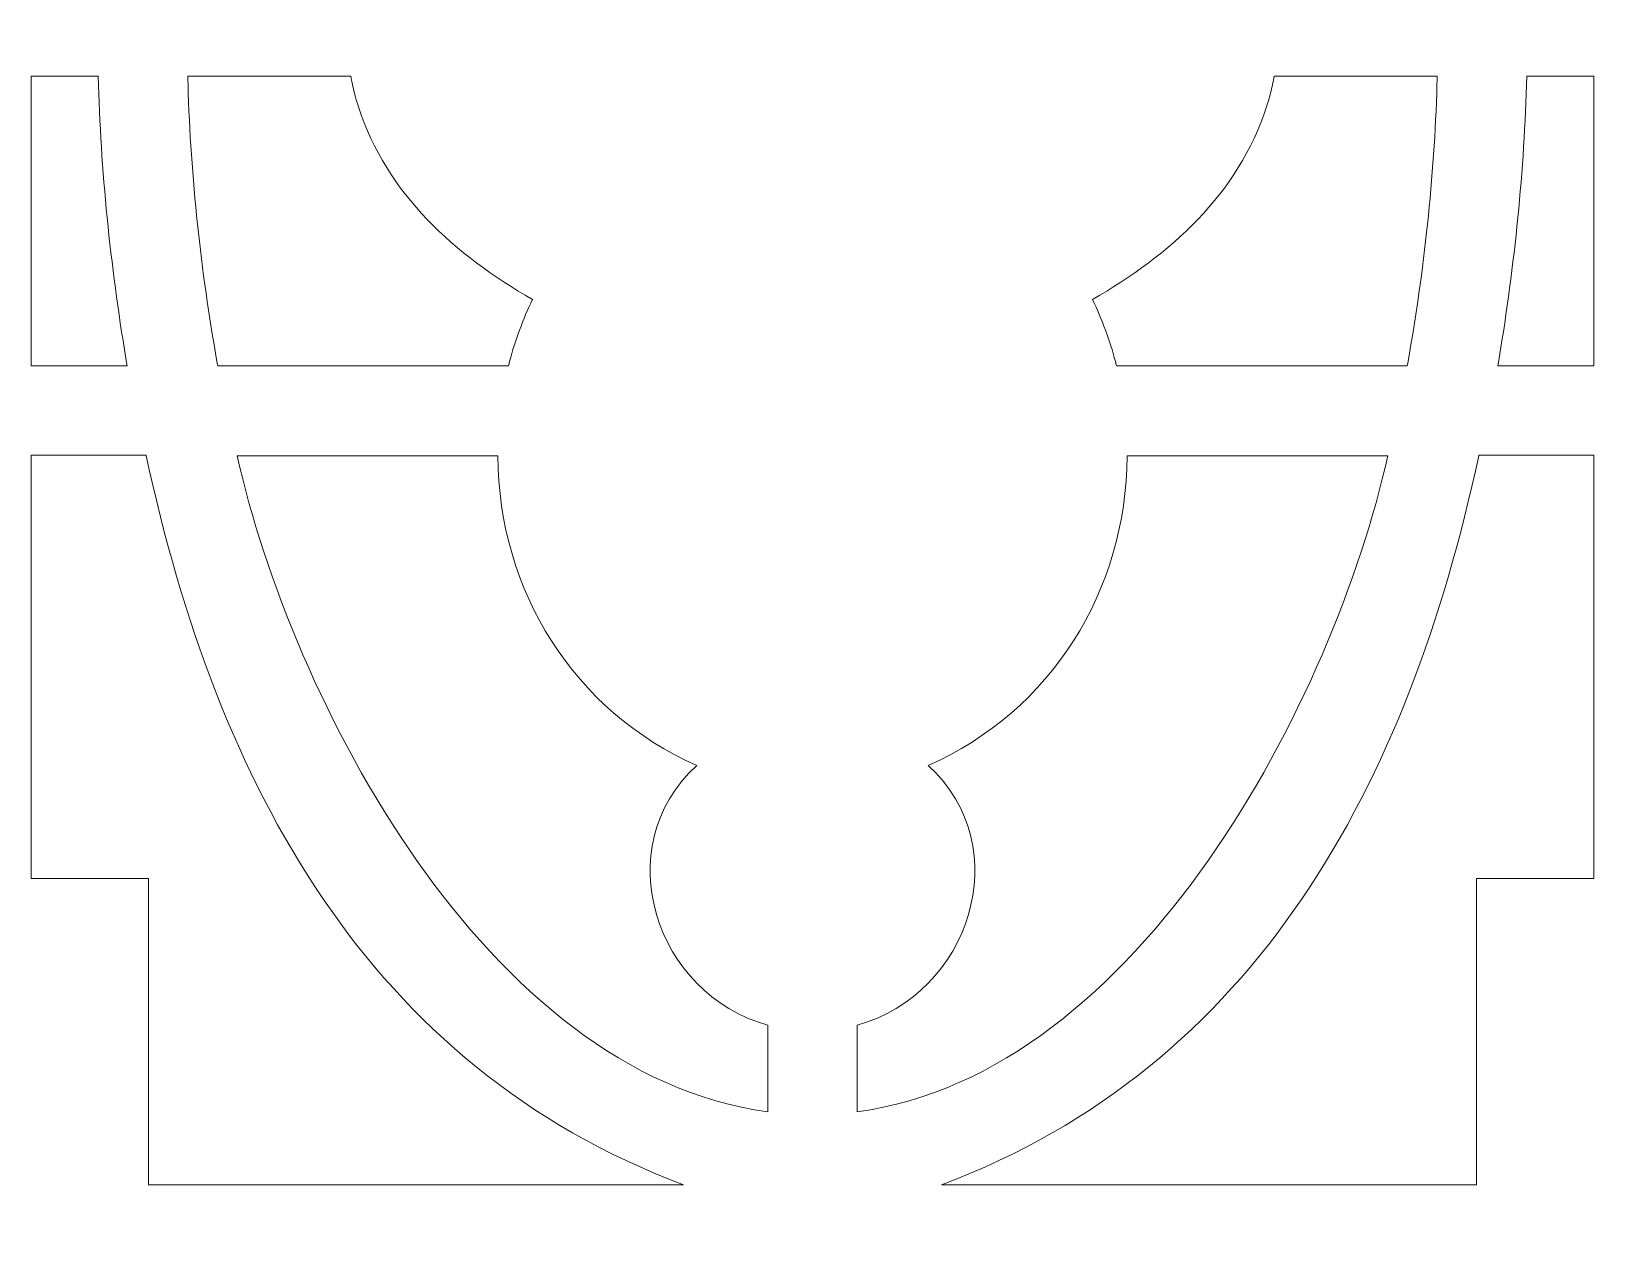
# Model space of a CAD drawing. Header units: centimetres. Extents: x -10 to 9.9, y -5 to 13.4.
# Drawn here: x 1.91 to 4.963, y 4.221 to 6.562 of the extents above; entities that cross this region are included whole.
import ezdxf

# ---------------------------------------------------------------- set-up
doc = ezdxf.new("R2010")
doc.units = ezdxf.units.CM
doc.header["$MEASUREMENT"] = 0
doc.layers.add('layer 1', color=7, linetype='Continuous')

msp = doc.modelspace()

# ---------------------------------------------------------------- linework, layer by layer
at = {"layer": 'layer 1', "color": 242, "lineweight": 9}
for points, knots in [([(0.17453, 13.44236), (0.17453, 13.44236), (0.34885, 13.44236), (0.34885, 13.44236), (0.34885, 13.44236), (0.34885, 13.44236), (9.75098, 13.44236), (9.75098, 13.44236), (9.75098, 13.44236), (9.75098, 13.44236), (9.9253, 13.44236), (9.9253, 13.44236), (9.9253, 13.44236), (9.9253, 13.44236), (9.9253, 13.26803), (9.9253, 13.26803), (9.9253, 13.26803), (9.9253, 13.26803), (9.9253, -4.82596), (9.9253, -4.82596), (9.9253, -4.82596), (9.9253, -4.82596), (9.9253, -5.00029), (9.9253, -5.00029), (9.9253, -5.00029), (9.9253, -5.00029), (9.75098, -5.00029), (9.75098, -5.00029), (9.75098, -5.00029), (9.75098, -5.00029), (0.34885, -5.00029), (0.34885, -5.00029), (0.34885, -5.00029), (0.34885, -5.00029), (0.17453, -5.00029), (0.17453, -5.00029), (0.17453, -5.00029), (0.17453, -5.00029), (0.17453, -4.82596), (0.17453, -4.82596), (0.17453, -4.82596), (0.17453, -4.82596), (0.17453, 13.26803), (0.17453, 13.26803), (0.17453, 13.26803), (0.17453, 13.26803), (0.17453, 13.44236), (0.17453, 13.44236)], [0, 0, 0, 0, 0.0769231, 0.0769231, 0.0769231, 0.0769231, 0.1538462, 0.1538462, 0.1538462, 0.1538462, 0.2307692, 0.2307692, 0.2307692, 0.2307692, 0.3076923, 0.3076923, 0.3076923, 0.3076923, 0.3846154, 0.3846154, 0.3846154, 0.3846154, 0.4615385, 0.4615385, 0.4615385, 0.4615385, 0.5384615, 0.5384615, 0.5384615, 0.5384615, 0.6153846, 0.6153846, 0.6153846, 0.6153846, 0.6923077, 0.6923077, 0.6923077, 0.6923077, 0.7692308, 0.7692308, 0.7692308, 0.7692308, 0.8461538, 0.8461538, 0.8461538, 0.8461538, 1, 1, 1, 1]), ([(1.91022, 5.90837), (1.91022, 5.90837), (1.91022, 5.91496), (1.91022, 5.91496), (1.91022, 5.91496), (1.91022, 5.91496), (1.91022, 5.94084), (1.91022, 5.94084), (1.91022, 5.94084), (1.91022, 5.94084), (1.91022, 5.96673), (1.91022, 5.96673), (1.91022, 5.96673), (1.91022, 5.96673), (1.91022, 5.99262), (1.91022, 5.99262), (1.91022, 5.99262), (1.91022, 5.99262), (1.91022, 6.01851), (1.91022, 6.01851), (1.91022, 6.01851), (1.91022, 6.01851), (1.91022, 6.0444), (1.91022, 6.0444), (1.91022, 6.0444), (1.91022, 6.0444), (1.91022, 6.07028), (1.91022, 6.07028), (1.91022, 6.07028), (1.91022, 6.07028), (1.91022, 6.09617), (1.91022, 6.09617), (1.91022, 6.09617), (1.91022, 6.09617), (1.91022, 6.12206), (1.91022, 6.12206), (1.91022, 6.12206), (1.91022, 6.12206), (1.91022, 6.14795), (1.91022, 6.14795), (1.91022, 6.14795), (1.91022, 6.14795), (1.91022, 6.17384), (1.91022, 6.17384), (1.91022, 6.17384), (1.91022, 6.17384), (1.91022, 6.19973), (1.91022, 6.19973), (1.91022, 6.19973), (1.91022, 6.19973), (1.91022, 6.22561), (1.91022, 6.22561), (1.91022, 6.22561), (1.91022, 6.22561), (1.91022, 6.25149), (1.91022, 6.25149), (1.91022, 6.25149), (1.91022, 6.25149), (1.91022, 6.27739), (1.91022, 6.27739), (1.91022, 6.27739), (1.91022, 6.27739), (1.91022, 6.30327), (1.91022, 6.30327), (1.91022, 6.30327), (1.91022, 6.30327), (1.91022, 6.32917), (1.91022, 6.32917), (1.91022, 6.32917), (1.91022, 6.32917), (1.91022, 6.35504), (1.91022, 6.35504), (1.91022, 6.35504), (1.91022, 6.35504), (1.91022, 6.38093), (1.91022, 6.38093), (1.91022, 6.38093), (1.91022, 6.38093), (1.91022, 6.40682), (1.91022, 6.40682), (1.91022, 6.40682), (1.91022, 6.40682), (1.91022, 6.4327), (1.91022, 6.4327), (1.91022, 6.4327), (1.91022, 6.4327), (1.91022, 6.4586), (1.91022, 6.4586), (1.91022, 6.4586), (1.91022, 6.4586), (1.91022, 6.47419), (1.91022, 6.47419), (1.91022, 6.47419), (1.91022, 6.47419), (2.04113, 6.47419), (2.04113, 6.47419), (2.04113, 6.47419), (2.04113, 6.47419), (2.04114, 6.47419), (2.04114, 6.47419), (2.04114, 6.47419), (2.04568, 6.29001), (2.06479, 6.10563), (2.09496, 5.92376), (2.09496, 5.92376), (2.09496, 5.92376), (2.09498, 5.92376), (2.09498, 5.92376), (2.09498, 5.92376), (2.09498, 5.92376), (2.095, 5.92376), (2.095, 5.92376), (2.095, 5.92376), (2.095, 5.92376), (2.09502, 5.92376), (2.09502, 5.92376), (2.09502, 5.92376), (2.09502, 5.92376), (2.09649, 5.91527), (2.09649, 5.91527), (2.09649, 5.91527), (2.09649, 5.91527), (2.09649, 5.91527), (2.09649, 5.91527), (2.09649, 5.91527), (2.09649, 5.91527), (2.09651, 5.91527), (2.09651, 5.91527), (2.09651, 5.91527), (2.09651, 5.91527), (2.09653, 5.91527), (2.09653, 5.91527), (2.09653, 5.91527), (2.09653, 5.91527), (2.09769, 5.90837), (2.09769, 5.90837), (2.09769, 5.90837), (2.09769, 5.90837), (1.91022, 5.90837), (1.91022, 5.90837)], [0, 0, 0, 0, 0.0277778, 0.0277778, 0.0277778, 0.0277778, 0.0555556, 0.0555556, 0.0555556, 0.0555556, 0.0833333, 0.0833333, 0.0833333, 0.0833333, 0.1111111, 0.1111111, 0.1111111, 0.1111111, 0.1388889, 0.1388889, 0.1388889, 0.1388889, 0.1666667, 0.1666667, 0.1666667, 0.1666667, 0.1944444, 0.1944444, 0.1944444, 0.1944444, 0.2222222, 0.2222222, 0.2222222, 0.2222222, 0.25, 0.25, 0.25, 0.25, 0.2777778, 0.2777778, 0.2777778, 0.2777778, 0.3055556, 0.3055556, 0.3055556, 0.3055556, 0.3333333, 0.3333333, 0.3333333, 0.3333333, 0.3611111, 0.3611111, 0.3611111, 0.3611111, 0.3888889, 0.3888889, 0.3888889, 0.3888889, 0.4166667, 0.4166667, 0.4166667, 0.4166667, 0.4444444, 0.4444444, 0.4444444, 0.4444444, 0.4722222, 0.4722222, 0.4722222, 0.4722222, 0.5, 0.5, 0.5, 0.5, 0.5277778, 0.5277778, 0.5277778, 0.5277778, 0.5555556, 0.5555556, 0.5555556, 0.5555556, 0.5833333, 0.5833333, 0.5833333, 0.5833333, 0.6111111, 0.6111111, 0.6111111, 0.6111111, 0.6388889, 0.6388889, 0.6388889, 0.6388889, 0.6666667, 0.6666667, 0.6666667, 0.6666667, 0.6944444, 0.6944444, 0.6944444, 0.6944444, 0.7222222, 0.7222222, 0.7222222, 0.7222222, 0.75, 0.75, 0.75, 0.75, 0.7777778, 0.7777778, 0.7777778, 0.7777778, 0.8055556, 0.8055556, 0.8055556, 0.8055556, 0.8333333, 0.8333333, 0.8333333, 0.8333333, 0.8611111, 0.8611111, 0.8611111, 0.8611111, 0.8888889, 0.8888889, 0.8888889, 0.8888889, 0.9166667, 0.9166667, 0.9166667, 0.9166667, 0.9444444, 0.9444444, 0.9444444, 0.9444444, 1, 1, 1, 1]), ([(2.88934, 6.03813), (2.73872, 6.12456), (2.60454, 6.24375), (2.54933, 6.41454), (2.54933, 6.41454), (2.54933, 6.41454), (2.5493, 6.41454), (2.5493, 6.41454), (2.5493, 6.41454), (2.5493, 6.41454), (2.54869, 6.41649), (2.54869, 6.41649), (2.54869, 6.41649), (2.54869, 6.41649), (2.54867, 6.41649), (2.54867, 6.41649), (2.54867, 6.41649), (2.54867, 6.41649), (2.5472, 6.42134), (2.5472, 6.42134), (2.5472, 6.42134), (2.5472, 6.42134), (2.54718, 6.42134), (2.54718, 6.42134), (2.54718, 6.42134), (2.54718, 6.42134), (2.54693, 6.42226), (2.54693, 6.42226), (2.54693, 6.42226), (2.54693, 6.42226), (2.54691, 6.42226), (2.54691, 6.42226), (2.54691, 6.42226), (2.54691, 6.42226), (2.54689, 6.42236), (2.54689, 6.42236), (2.54689, 6.42236), (2.54689, 6.42236), (2.54687, 6.42236), (2.54687, 6.42236), (2.54687, 6.42236), (2.54687, 6.42236), (2.54519, 6.42815), (2.54519, 6.42815), (2.54519, 6.42815), (2.54519, 6.42815), (2.54517, 6.42815), (2.54517, 6.42815), (2.54517, 6.42815), (2.54517, 6.42815), (2.54495, 6.42899), (2.54495, 6.42899), (2.54495, 6.42899), (2.54495, 6.42899), (2.54493, 6.42899), (2.54493, 6.42899), (2.54493, 6.42899), (2.54493, 6.42899), (2.54315, 6.43542), (2.54315, 6.43542), (2.54315, 6.43542), (2.54315, 6.43542), (2.54314, 6.43542), (2.54314, 6.43542), (2.54314, 6.43542), (2.54314, 6.43542), (2.54296, 6.43618), (2.54296, 6.43618), (2.54296, 6.43618), (2.54296, 6.43618), (2.54294, 6.43618), (2.54294, 6.43618), (2.54294, 6.43618), (2.54294, 6.43618), (2.54104, 6.44347), (2.54104, 6.44347), (2.54104, 6.44347), (2.54104, 6.44347), (2.54103, 6.44347), (2.54103, 6.44347), (2.54103, 6.44347), (2.54103, 6.44347), (2.54101, 6.4436), (2.54101, 6.4436), (2.54101, 6.4436), (2.54101, 6.4436), (2.54099, 6.4436), (2.54099, 6.4436), (2.54099, 6.4436), (2.54099, 6.4436), (2.53983, 6.44837), (2.53983, 6.44837), (2.53983, 6.44837), (2.53983, 6.44837), (2.5398, 6.44837), (2.5398, 6.44837), (2.5398, 6.44837), (2.5398, 6.44837), (2.53962, 6.44927), (2.53962, 6.44927), (2.53962, 6.44927), (2.53962, 6.44927), (2.53961, 6.44927), (2.53961, 6.44927), (2.53961, 6.44927), (2.53961, 6.44927), (2.53769, 6.45753), (2.53769, 6.45753), (2.53769, 6.45753), (2.53769, 6.45753), (2.53768, 6.45753), (2.53768, 6.45753), (2.53768, 6.45753), (2.53768, 6.45753), (2.53749, 6.45842), (2.53749, 6.45842), (2.53749, 6.45842), (2.53749, 6.45842), (2.53747, 6.45842), (2.53747, 6.45842), (2.53747, 6.45842), (2.53747, 6.45842), (2.53634, 6.46389), (2.53634, 6.46389), (2.53634, 6.46389), (2.53634, 6.46389), (2.53632, 6.46389), (2.53632, 6.46389), (2.53632, 6.46389), (2.53632, 6.46389), (2.53616, 6.46477), (2.53616, 6.46477), (2.53616, 6.46477), (2.53616, 6.46477), (2.53614, 6.46477), (2.53614, 6.46477), (2.53614, 6.46477), (2.53614, 6.46477), (2.53593, 6.46583), (2.53593, 6.46583), (2.53593, 6.46583), (2.53593, 6.46583), (2.53591, 6.46583), (2.53591, 6.46583), (2.53591, 6.46583), (2.53591, 6.46583), (2.53488, 6.47119), (2.53488, 6.47119), (2.53488, 6.47119), (2.53488, 6.47119), (2.53487, 6.47119), (2.53487, 6.47119), (2.53487, 6.47119), (2.53487, 6.47119), (2.53428, 6.47419), (2.53428, 6.47419), (2.53428, 6.47419), (2.53428, 6.47419), (2.53426, 6.47419), (2.53426, 6.47419), (2.53426, 6.47419), (2.53426, 6.47419), (2.53425, 6.47419), (2.53425, 6.47419), (2.53425, 6.47419), (2.53425, 6.47419), (2.21601, 6.47419), (2.21601, 6.47419), (2.21601, 6.47419), (2.21601, 6.47419), (2.21621, 6.46658), (2.21621, 6.46658), (2.21621, 6.46658), (2.21621, 6.46658), (2.21622, 6.46658), (2.21622, 6.46658), (2.21622, 6.46658), (2.21622, 6.46658), (2.21624, 6.46658), (2.21624, 6.46658), (2.21624, 6.46658), (2.21624, 6.46658), (2.21624, 6.46654), (2.21624, 6.46654), (2.21624, 6.46654), (2.21624, 6.46654), (2.21644, 6.45734), (2.21644, 6.45734), (2.21644, 6.45734), (2.21644, 6.45734), (2.21646, 6.45734), (2.21646, 6.45734), (2.21646, 6.45734), (2.21646, 6.45734), (2.21648, 6.45734), (2.21648, 6.45734), (2.21648, 6.45734), (2.21648, 6.45734), (2.21648, 6.4573), (2.21648, 6.4573), (2.21648, 6.4573), (2.22164, 6.27575), (2.24141, 6.09457), (2.27297, 5.91684), (2.27297, 5.91684), (2.27297, 5.91684), (2.27299, 5.91684), (2.27299, 5.91684), (2.27299, 5.91684), (2.27299, 5.91684), (2.273, 5.91684), (2.273, 5.91684), (2.273, 5.91684), (2.273, 5.91684), (2.27301, 5.91684), (2.27301, 5.91684), (2.27301, 5.91684), (2.27301, 5.91684), (2.2745, 5.90837), (2.2745, 5.90837), (2.2745, 5.90837), (2.2745, 5.90837), (2.27452, 5.90837), (2.27452, 5.90837), (2.27452, 5.90837), (2.27452, 5.90837), (2.27454, 5.90837), (2.27454, 5.90837), (2.27454, 5.90837), (2.27454, 5.90837), (2.27455, 5.90837), (2.27455, 5.90837), (2.27455, 5.90837), (2.27455, 5.90837), (2.84243, 5.90837), (2.84243, 5.90837), (2.84243, 5.90837), (2.84243, 5.90837), (2.84245, 5.90837), (2.84245, 5.90837), (2.84245, 5.90837), (2.84245, 5.90837), (2.84302, 5.91051), (2.84302, 5.91051), (2.84302, 5.91051), (2.84302, 5.91051), (2.84304, 5.91051), (2.84304, 5.91051), (2.84304, 5.91051), (2.84304, 5.91051), (2.84354, 5.91264), (2.84354, 5.91264), (2.84354, 5.91264), (2.84354, 5.91264), (2.84355, 5.91264), (2.84355, 5.91264), (2.84355, 5.91264), (2.84355, 5.91264), (2.8441, 5.91478), (2.8441, 5.91478), (2.8441, 5.91478), (2.8441, 5.91478), (2.84413, 5.91478), (2.84413, 5.91478), (2.84413, 5.91478), (2.84413, 5.91478), (2.84464, 5.91687), (2.84464, 5.91687), (2.84464, 5.91687), (2.84464, 5.91687), (2.84465, 5.91687), (2.84465, 5.91687), (2.84465, 5.91687), (2.85546, 5.95844), (2.87071, 5.99932), (2.88934, 6.03813)], [0, 0, 0, 0, 0.0142857, 0.0142857, 0.0142857, 0.0142857, 0.0285714, 0.0285714, 0.0285714, 0.0285714, 0.0428571, 0.0428571, 0.0428571, 0.0428571, 0.0571429, 0.0571429, 0.0571429, 0.0571429, 0.0714286, 0.0714286, 0.0714286, 0.0714286, 0.0857143, 0.0857143, 0.0857143, 0.0857143, 0.1, 0.1, 0.1, 0.1, 0.1142857, 0.1142857, 0.1142857, 0.1142857, 0.1285714, 0.1285714, 0.1285714, 0.1285714, 0.1428571, 0.1428571, 0.1428571, 0.1428571, 0.1571429, 0.1571429, 0.1571429, 0.1571429, 0.1714286, 0.1714286, 0.1714286, 0.1714286, 0.1857143, 0.1857143, 0.1857143, 0.1857143, 0.2, 0.2, 0.2, 0.2, 0.2142857, 0.2142857, 0.2142857, 0.2142857, 0.2285714, 0.2285714, 0.2285714, 0.2285714, 0.2428571, 0.2428571, 0.2428571, 0.2428571, 0.2571429, 0.2571429, 0.2571429, 0.2571429, 0.2714286, 0.2714286, 0.2714286, 0.2714286, 0.2857143, 0.2857143, 0.2857143, 0.2857143, 0.3, 0.3, 0.3, 0.3, 0.3142857, 0.3142857, 0.3142857, 0.3142857, 0.3285714, 0.3285714, 0.3285714, 0.3285714, 0.3428571, 0.3428571, 0.3428571, 0.3428571, 0.3571429, 0.3571429, 0.3571429, 0.3571429, 0.3714286, 0.3714286, 0.3714286, 0.3714286, 0.3857143, 0.3857143, 0.3857143, 0.3857143, 0.4, 0.4, 0.4, 0.4, 0.4142857, 0.4142857, 0.4142857, 0.4142857, 0.4285714, 0.4285714, 0.4285714, 0.4285714, 0.4428571, 0.4428571, 0.4428571, 0.4428571, 0.4571429, 0.4571429, 0.4571429, 0.4571429, 0.4714286, 0.4714286, 0.4714286, 0.4714286, 0.4857143, 0.4857143, 0.4857143, 0.4857143, 0.5, 0.5, 0.5, 0.5, 0.5142857, 0.5142857, 0.5142857, 0.5142857, 0.5285714, 0.5285714, 0.5285714, 0.5285714, 0.5428571, 0.5428571, 0.5428571, 0.5428571, 0.5571429, 0.5571429, 0.5571429, 0.5571429, 0.5714286, 0.5714286, 0.5714286, 0.5714286, 0.5857143, 0.5857143, 0.5857143, 0.5857143, 0.6, 0.6, 0.6, 0.6, 0.6142857, 0.6142857, 0.6142857, 0.6142857, 0.6285714, 0.6285714, 0.6285714, 0.6285714, 0.6428571, 0.6428571, 0.6428571, 0.6428571, 0.6571429, 0.6571429, 0.6571429, 0.6571429, 0.6714286, 0.6714286, 0.6714286, 0.6714286, 0.6857143, 0.6857143, 0.6857143, 0.6857143, 0.7, 0.7, 0.7, 0.7, 0.7142857, 0.7142857, 0.7142857, 0.7142857, 0.7285714, 0.7285714, 0.7285714, 0.7285714, 0.7428571, 0.7428571, 0.7428571, 0.7428571, 0.7571429, 0.7571429, 0.7571429, 0.7571429, 0.7714286, 0.7714286, 0.7714286, 0.7714286, 0.7857143, 0.7857143, 0.7857143, 0.7857143, 0.8, 0.8, 0.8, 0.8, 0.8142857, 0.8142857, 0.8142857, 0.8142857, 0.8285714, 0.8285714, 0.8285714, 0.8285714, 0.8428571, 0.8428571, 0.8428571, 0.8428571, 0.8571429, 0.8571429, 0.8571429, 0.8571429, 0.8714286, 0.8714286, 0.8714286, 0.8714286, 0.8857143, 0.8857143, 0.8857143, 0.8857143, 0.9, 0.9, 0.9, 0.9, 0.9142857, 0.9142857, 0.9142857, 0.9142857, 0.9285714, 0.9285714, 0.9285714, 0.9285714, 0.9428571, 0.9428571, 0.9428571, 0.9428571, 0.9571429, 0.9571429, 0.9571429, 0.9571429, 0.9714286, 0.9714286, 0.9714286, 0.9714286, 1, 1, 1, 1]), ([(3.98337, 6.03813), (4.13402, 6.12456), (4.26819, 6.24375), (4.3234, 6.41454), (4.3234, 6.41454), (4.3234, 6.41454), (4.32342, 6.41454), (4.32342, 6.41454), (4.32342, 6.41454), (4.32342, 6.41454), (4.32405, 6.41649), (4.32405, 6.41649), (4.32405, 6.41649), (4.32405, 6.41649), (4.32407, 6.41649), (4.32407, 6.41649), (4.32407, 6.41649), (4.32407, 6.41649), (4.32552, 6.42134), (4.32552, 6.42134), (4.32552, 6.42134), (4.32552, 6.42134), (4.32554, 6.42134), (4.32554, 6.42134), (4.32554, 6.42134), (4.32554, 6.42134), (4.32581, 6.42226), (4.32581, 6.42226), (4.32581, 6.42226), (4.32581, 6.42226), (4.32583, 6.42226), (4.32583, 6.42226), (4.32583, 6.42226), (4.32583, 6.42226), (4.32584, 6.42236), (4.32584, 6.42236), (4.32584, 6.42236), (4.32584, 6.42236), (4.32586, 6.42236), (4.32586, 6.42236), (4.32586, 6.42236), (4.32586, 6.42236), (4.32753, 6.42815), (4.32753, 6.42815), (4.32753, 6.42815), (4.32753, 6.42815), (4.32755, 6.42815), (4.32755, 6.42815), (4.32755, 6.42815), (4.32755, 6.42815), (4.32777, 6.42899), (4.32777, 6.42899), (4.32777, 6.42899), (4.32777, 6.42899), (4.32778, 6.42899), (4.32778, 6.42899), (4.32778, 6.42899), (4.32778, 6.42899), (4.32957, 6.43542), (4.32957, 6.43542), (4.32957, 6.43542), (4.32957, 6.43542), (4.32958, 6.43542), (4.32958, 6.43542), (4.32958, 6.43542), (4.32958, 6.43542), (4.32976, 6.43618), (4.32976, 6.43618), (4.32976, 6.43618), (4.32976, 6.43618), (4.32977, 6.43618), (4.32977, 6.43618), (4.32977, 6.43618), (4.32977, 6.43618), (4.33169, 6.44347), (4.33169, 6.44347), (4.33169, 6.44347), (4.33169, 6.44347), (4.33171, 6.44347), (4.33171, 6.44347), (4.33171, 6.44347), (4.33171, 6.44347), (4.33172, 6.4436), (4.33172, 6.4436), (4.33172, 6.4436), (4.33172, 6.4436), (4.33173, 6.4436), (4.33173, 6.4436), (4.33173, 6.4436), (4.33173, 6.4436), (4.3329, 6.44837), (4.3329, 6.44837), (4.3329, 6.44837), (4.3329, 6.44837), (4.33291, 6.44837), (4.33291, 6.44837), (4.33291, 6.44837), (4.33291, 6.44837), (4.33311, 6.44927), (4.33311, 6.44927), (4.33311, 6.44927), (4.33311, 6.44927), (4.33313, 6.44927), (4.33313, 6.44927), (4.33313, 6.44927), (4.33313, 6.44927), (4.33502, 6.45753), (4.33502, 6.45753), (4.33502, 6.45753), (4.33502, 6.45753), (4.33503, 6.45753), (4.33503, 6.45753), (4.33503, 6.45753), (4.33503, 6.45753), (4.33523, 6.45842), (4.33523, 6.45842), (4.33523, 6.45842), (4.33523, 6.45842), (4.33525, 6.45842), (4.33525, 6.45842), (4.33525, 6.45842), (4.33525, 6.45842), (4.33638, 6.46389), (4.33638, 6.46389), (4.33638, 6.46389), (4.33638, 6.46389), (4.33639, 6.46389), (4.33639, 6.46389), (4.33639, 6.46389), (4.33639, 6.46389), (4.33656, 6.46477), (4.33656, 6.46477), (4.33656, 6.46477), (4.33656, 6.46477), (4.33657, 6.46477), (4.33657, 6.46477), (4.33657, 6.46477), (4.33657, 6.46477), (4.33679, 6.46583), (4.33679, 6.46583), (4.33679, 6.46583), (4.33679, 6.46583), (4.3368, 6.46583), (4.3368, 6.46583), (4.3368, 6.46583), (4.3368, 6.46583), (4.33785, 6.47119), (4.33785, 6.47119), (4.33785, 6.47119), (4.33785, 6.47119), (4.33787, 6.47119), (4.33787, 6.47119), (4.33787, 6.47119), (4.33787, 6.47119), (4.33844, 6.47419), (4.33844, 6.47419), (4.33844, 6.47419), (4.33844, 6.47419), (4.33847, 6.47419), (4.33847, 6.47419), (4.33847, 6.47419), (4.33847, 6.47419), (4.33849, 6.47419), (4.33849, 6.47419), (4.33849, 6.47419), (4.33849, 6.47419), (4.65671, 6.47419), (4.65671, 6.47419), (4.65671, 6.47419), (4.65671, 6.47419), (4.65651, 6.46658), (4.65651, 6.46658), (4.65651, 6.46658), (4.65651, 6.46658), (4.65649, 6.46658), (4.65649, 6.46658), (4.65649, 6.46658), (4.65649, 6.46658), (4.65648, 6.46658), (4.65648, 6.46658), (4.65648, 6.46658), (4.65648, 6.46658), (4.65648, 6.46654), (4.65648, 6.46654), (4.65648, 6.46654), (4.65648, 6.46654), (4.65627, 6.45734), (4.65627, 6.45734), (4.65627, 6.45734), (4.65627, 6.45734), (4.65626, 6.45734), (4.65626, 6.45734), (4.65626, 6.45734), (4.65626, 6.45734), (4.65624, 6.45734), (4.65624, 6.45734), (4.65624, 6.45734), (4.65624, 6.45734), (4.65624, 6.4573), (4.65624, 6.4573), (4.65624, 6.4573), (4.65107, 6.27575), (4.63132, 6.09457), (4.59975, 5.91684), (4.59975, 5.91684), (4.59975, 5.91684), (4.59973, 5.91684), (4.59973, 5.91684), (4.59973, 5.91684), (4.59973, 5.91684), (4.59971, 5.91684), (4.59971, 5.91684), (4.59971, 5.91684), (4.59971, 5.91684), (4.5997, 5.91684), (4.5997, 5.91684), (4.5997, 5.91684), (4.5997, 5.91684), (4.59822, 5.90837), (4.59822, 5.90837), (4.59822, 5.90837), (4.59822, 5.90837), (4.59822, 5.90837), (4.59822, 5.90837), (4.59822, 5.90837), (4.59822, 5.90837), (4.59818, 5.90837), (4.59818, 5.90837), (4.59818, 5.90837), (4.59818, 5.90837), (4.59817, 5.90837), (4.59817, 5.90837), (4.59817, 5.90837), (4.59817, 5.90837), (4.03029, 5.90837), (4.03029, 5.90837), (4.03029, 5.90837), (4.03029, 5.90837), (4.03027, 5.90837), (4.03027, 5.90837), (4.03027, 5.90837), (4.03027, 5.90837), (4.02971, 5.91051), (4.02971, 5.91051), (4.02971, 5.91051), (4.02971, 5.91051), (4.0297, 5.91051), (4.0297, 5.91051), (4.0297, 5.91051), (4.0297, 5.91051), (4.0292, 5.91264), (4.0292, 5.91264), (4.0292, 5.91264), (4.0292, 5.91264), (4.02916, 5.91264), (4.02916, 5.91264), (4.02916, 5.91264), (4.02916, 5.91264), (4.02862, 5.91478), (4.02862, 5.91478), (4.02862, 5.91478), (4.02862, 5.91478), (4.0286, 5.91478), (4.0286, 5.91478), (4.0286, 5.91478), (4.0286, 5.91478), (4.0281, 5.91687), (4.0281, 5.91687), (4.0281, 5.91687), (4.0281, 5.91687), (4.02808, 5.91687), (4.02808, 5.91687), (4.02808, 5.91687), (4.01727, 5.95844), (4.00201, 5.99932), (3.98337, 6.03813)], [0, 0, 0, 0, 0.0142857, 0.0142857, 0.0142857, 0.0142857, 0.0285714, 0.0285714, 0.0285714, 0.0285714, 0.0428571, 0.0428571, 0.0428571, 0.0428571, 0.0571429, 0.0571429, 0.0571429, 0.0571429, 0.0714286, 0.0714286, 0.0714286, 0.0714286, 0.0857143, 0.0857143, 0.0857143, 0.0857143, 0.1, 0.1, 0.1, 0.1, 0.1142857, 0.1142857, 0.1142857, 0.1142857, 0.1285714, 0.1285714, 0.1285714, 0.1285714, 0.1428571, 0.1428571, 0.1428571, 0.1428571, 0.1571429, 0.1571429, 0.1571429, 0.1571429, 0.1714286, 0.1714286, 0.1714286, 0.1714286, 0.1857143, 0.1857143, 0.1857143, 0.1857143, 0.2, 0.2, 0.2, 0.2, 0.2142857, 0.2142857, 0.2142857, 0.2142857, 0.2285714, 0.2285714, 0.2285714, 0.2285714, 0.2428571, 0.2428571, 0.2428571, 0.2428571, 0.2571429, 0.2571429, 0.2571429, 0.2571429, 0.2714286, 0.2714286, 0.2714286, 0.2714286, 0.2857143, 0.2857143, 0.2857143, 0.2857143, 0.3, 0.3, 0.3, 0.3, 0.3142857, 0.3142857, 0.3142857, 0.3142857, 0.3285714, 0.3285714, 0.3285714, 0.3285714, 0.3428571, 0.3428571, 0.3428571, 0.3428571, 0.3571429, 0.3571429, 0.3571429, 0.3571429, 0.3714286, 0.3714286, 0.3714286, 0.3714286, 0.3857143, 0.3857143, 0.3857143, 0.3857143, 0.4, 0.4, 0.4, 0.4, 0.4142857, 0.4142857, 0.4142857, 0.4142857, 0.4285714, 0.4285714, 0.4285714, 0.4285714, 0.4428571, 0.4428571, 0.4428571, 0.4428571, 0.4571429, 0.4571429, 0.4571429, 0.4571429, 0.4714286, 0.4714286, 0.4714286, 0.4714286, 0.4857143, 0.4857143, 0.4857143, 0.4857143, 0.5, 0.5, 0.5, 0.5, 0.5142857, 0.5142857, 0.5142857, 0.5142857, 0.5285714, 0.5285714, 0.5285714, 0.5285714, 0.5428571, 0.5428571, 0.5428571, 0.5428571, 0.5571429, 0.5571429, 0.5571429, 0.5571429, 0.5714286, 0.5714286, 0.5714286, 0.5714286, 0.5857143, 0.5857143, 0.5857143, 0.5857143, 0.6, 0.6, 0.6, 0.6, 0.6142857, 0.6142857, 0.6142857, 0.6142857, 0.6285714, 0.6285714, 0.6285714, 0.6285714, 0.6428571, 0.6428571, 0.6428571, 0.6428571, 0.6571429, 0.6571429, 0.6571429, 0.6571429, 0.6714286, 0.6714286, 0.6714286, 0.6714286, 0.6857143, 0.6857143, 0.6857143, 0.6857143, 0.7, 0.7, 0.7, 0.7, 0.7142857, 0.7142857, 0.7142857, 0.7142857, 0.7285714, 0.7285714, 0.7285714, 0.7285714, 0.7428571, 0.7428571, 0.7428571, 0.7428571, 0.7571429, 0.7571429, 0.7571429, 0.7571429, 0.7714286, 0.7714286, 0.7714286, 0.7714286, 0.7857143, 0.7857143, 0.7857143, 0.7857143, 0.8, 0.8, 0.8, 0.8, 0.8142857, 0.8142857, 0.8142857, 0.8142857, 0.8285714, 0.8285714, 0.8285714, 0.8285714, 0.8428571, 0.8428571, 0.8428571, 0.8428571, 0.8571429, 0.8571429, 0.8571429, 0.8571429, 0.8714286, 0.8714286, 0.8714286, 0.8714286, 0.8857143, 0.8857143, 0.8857143, 0.8857143, 0.9, 0.9, 0.9, 0.9, 0.9142857, 0.9142857, 0.9142857, 0.9142857, 0.9285714, 0.9285714, 0.9285714, 0.9285714, 0.9428571, 0.9428571, 0.9428571, 0.9428571, 0.9571429, 0.9571429, 0.9571429, 0.9571429, 0.9714286, 0.9714286, 0.9714286, 0.9714286, 1, 1, 1, 1]), ([(4.83158, 6.47419), (4.83158, 6.47419), (4.83159, 6.47419), (4.83159, 6.47419), (4.83159, 6.47419), (4.83159, 6.47419), (4.96251, 6.47419), (4.96251, 6.47419), (4.96251, 6.47419), (4.96251, 6.47419), (4.96251, 5.90837), (4.96251, 5.90837), (4.96251, 5.90837), (4.96251, 5.90837), (4.77502, 5.90837), (4.77502, 5.90837), (4.77502, 5.90837), (4.77502, 5.90837), (4.77619, 5.91527), (4.77619, 5.91527), (4.77619, 5.91527), (4.77619, 5.91527), (4.77621, 5.91527), (4.77621, 5.91527), (4.77621, 5.91527), (4.77621, 5.91527), (4.77621, 5.91527), (4.77621, 5.91527), (4.77621, 5.91527), (4.77621, 5.91527), (4.77623, 5.91527), (4.77623, 5.91527), (4.77623, 5.91527), (4.77623, 5.91527), (4.7777, 5.92376), (4.7777, 5.92376), (4.7777, 5.92376), (4.7777, 5.92376), (4.77772, 5.92376), (4.77772, 5.92376), (4.77772, 5.92376), (4.77772, 5.92376), (4.77774, 5.92376), (4.77774, 5.92376), (4.77774, 5.92376), (4.77774, 5.92376), (4.77776, 5.92376), (4.77776, 5.92376), (4.77776, 5.92376), (4.80795, 6.10563), (4.82704, 6.29001), (4.83158, 6.47419)], [0, 0, 0, 0, 0.0714286, 0.0714286, 0.0714286, 0.0714286, 0.1428571, 0.1428571, 0.1428571, 0.1428571, 0.2142857, 0.2142857, 0.2142857, 0.2142857, 0.2857143, 0.2857143, 0.2857143, 0.2857143, 0.3571429, 0.3571429, 0.3571429, 0.3571429, 0.4285714, 0.4285714, 0.4285714, 0.4285714, 0.5, 0.5, 0.5, 0.5, 0.5714286, 0.5714286, 0.5714286, 0.5714286, 0.6428571, 0.6428571, 0.6428571, 0.6428571, 0.7142857, 0.7142857, 0.7142857, 0.7142857, 0.7857143, 0.7857143, 0.7857143, 0.7857143, 0.8571429, 0.8571429, 0.8571429, 0.8571429, 1, 1, 1, 1]), ([(3.1842, 4.30904), (3.1842, 4.30904), (2.13944, 4.30903), (2.13944, 4.30903), (2.13944, 4.30903), (2.13944, 4.30903), (2.13944, 4.90527), (2.13944, 4.90527), (2.13944, 4.90527), (2.13944, 4.90527), (2.1394, 4.90527), (2.1394, 4.90527), (2.1394, 4.90527), (2.1394, 4.90527), (2.1394, 4.90688), (2.1394, 4.90688), (2.1394, 4.90688), (2.1394, 4.90688), (2.13018, 4.90688), (2.13018, 4.90688), (2.13018, 4.90688), (2.13018, 4.90688), (2.12961, 4.90688), (2.12961, 4.90688), (2.12961, 4.90688), (2.12961, 4.90688), (2.1204, 4.90688), (2.1204, 4.90688), (2.1204, 4.90688), (2.1204, 4.90688), (2.11987, 4.90687), (2.11987, 4.90687), (2.11987, 4.90687), (2.11987, 4.90687), (2.11068, 4.90688), (2.11068, 4.90688), (2.11068, 4.90688), (2.11068, 4.90688), (2.11009, 4.90688), (2.11009, 4.90688), (2.11009, 4.90688), (2.11009, 4.90688), (2.10088, 4.90688), (2.10088, 4.90688), (2.10088, 4.90688), (2.10088, 4.90688), (2.1004, 4.90688), (2.1004, 4.90688), (2.1004, 4.90688), (2.1004, 4.90688), (2.09116, 4.90688), (2.09116, 4.90688), (2.09116, 4.90688), (2.09116, 4.90688), (2.09059, 4.90688), (2.09059, 4.90688), (2.09059, 4.90688), (2.09059, 4.90688), (2.08138, 4.90688), (2.08138, 4.90688), (2.08138, 4.90688), (2.08138, 4.90688), (2.08088, 4.90688), (2.08088, 4.90688), (2.08088, 4.90688), (2.08088, 4.90688), (2.07166, 4.90688), (2.07166, 4.90688), (2.07166, 4.90688), (2.07166, 4.90688), (2.0711, 4.9069), (2.0711, 4.9069), (2.0711, 4.9069), (2.0711, 4.9069), (2.06188, 4.90688), (2.06188, 4.90688), (2.06188, 4.90688), (2.06188, 4.90688), (2.06138, 4.90688), (2.06138, 4.90688), (2.06138, 4.90688), (2.06138, 4.90688), (2.05215, 4.90688), (2.05215, 4.90688), (2.05215, 4.90688), (2.05215, 4.90688), (2.0516, 4.90688), (2.0516, 4.90688), (2.0516, 4.90688), (2.0516, 4.90688), (2.04238, 4.90688), (2.04238, 4.90688), (2.04238, 4.90688), (2.04238, 4.90688), (2.04188, 4.90688), (2.04188, 4.90688), (2.04188, 4.90688), (2.04188, 4.90688), (2.03264, 4.90688), (2.03264, 4.90688), (2.03264, 4.90688), (2.03264, 4.90688), (2.03208, 4.90688), (2.03208, 4.90688), (2.03208, 4.90688), (2.03208, 4.90688), (2.02287, 4.90688), (2.02287, 4.90688), (2.02287, 4.90688), (2.02287, 4.90688), (2.02236, 4.90687), (2.02236, 4.90687), (2.02236, 4.90687), (2.02236, 4.90687), (2.01314, 4.90688), (2.01314, 4.90688), (2.01314, 4.90688), (2.01314, 4.90688), (2.01258, 4.90688), (2.01258, 4.90688), (2.01258, 4.90688), (2.01258, 4.90688), (2.00336, 4.90688), (2.00336, 4.90688), (2.00336, 4.90688), (2.00336, 4.90688), (2.00286, 4.90688), (2.00286, 4.90688), (2.00286, 4.90688), (2.00286, 4.90688), (1.99362, 4.90688), (1.99362, 4.90688), (1.99362, 4.90688), (1.99362, 4.90688), (1.99312, 4.90688), (1.99312, 4.90688), (1.99312, 4.90688), (1.99312, 4.90688), (1.98389, 4.90688), (1.98389, 4.90688), (1.98389, 4.90688), (1.98389, 4.90688), (1.98339, 4.90688), (1.98339, 4.90688), (1.98339, 4.90688), (1.98339, 4.90688), (1.97417, 4.90688), (1.97417, 4.90688), (1.97417, 4.90688), (1.97417, 4.90688), (1.97362, 4.90688), (1.97362, 4.90688), (1.97362, 4.90688), (1.97362, 4.90688), (1.96439, 4.90688), (1.96439, 4.90688), (1.96439, 4.90688), (1.96439, 4.90688), (1.96389, 4.90688), (1.96389, 4.90688), (1.96389, 4.90688), (1.96389, 4.90688), (1.95467, 4.90688), (1.95467, 4.90688), (1.95467, 4.90688), (1.95467, 4.90688), (1.95411, 4.90688), (1.95411, 4.90688), (1.95411, 4.90688), (1.95411, 4.90688), (1.94489, 4.90688), (1.94489, 4.90688), (1.94489, 4.90688), (1.94489, 4.90688), (1.94439, 4.90688), (1.94439, 4.90688), (1.94439, 4.90688), (1.94439, 4.90688), (1.93516, 4.90688), (1.93516, 4.90688), (1.93516, 4.90688), (1.93516, 4.90688), (1.93459, 4.90687), (1.93459, 4.90687), (1.93459, 4.90687), (1.93459, 4.90687), (1.92537, 4.90688), (1.92537, 4.90688), (1.92537, 4.90688), (1.92537, 4.90688), (1.92487, 4.90688), (1.92487, 4.90688), (1.92487, 4.90688), (1.92487, 4.90688), (1.91566, 4.90688), (1.91566, 4.90688), (1.91566, 4.90688), (1.91566, 4.90688), (1.91509, 4.90688), (1.91509, 4.90688), (1.91509, 4.90688), (1.91509, 4.90688), (1.91022, 4.90688), (1.91022, 4.90688), (1.91022, 4.90688), (1.91022, 4.90688), (1.91022, 5.73404), (1.91022, 5.73404), (1.91022, 5.73404), (1.91022, 5.73404), (2.13444, 5.73404), (2.13444, 5.73404), (2.13444, 5.73404), (2.13444, 5.73404), (2.13445, 5.73404), (2.13445, 5.73404), (2.13445, 5.73404), (2.13445, 5.73404), (2.13458, 5.73352), (2.13458, 5.73352), (2.13458, 5.73352), (2.13458, 5.73352), (2.1346, 5.73352), (2.1346, 5.73352), (2.1346, 5.73352), (2.1346, 5.73352), (2.1347, 5.733), (2.1347, 5.733), (2.1347, 5.733), (2.1347, 5.733), (2.13471, 5.733), (2.13471, 5.733), (2.13471, 5.733), (2.13471, 5.733), (2.13486, 5.73248), (2.13486, 5.73248), (2.13486, 5.73248), (2.27202, 5.09423), (2.56804, 4.54005), (3.1842, 4.30904)], [0, 0, 0, 0, 0.0163934, 0.0163934, 0.0163934, 0.0163934, 0.0327869, 0.0327869, 0.0327869, 0.0327869, 0.0491803, 0.0491803, 0.0491803, 0.0491803, 0.0655738, 0.0655738, 0.0655738, 0.0655738, 0.0819672, 0.0819672, 0.0819672, 0.0819672, 0.0983607, 0.0983607, 0.0983607, 0.0983607, 0.1147541, 0.1147541, 0.1147541, 0.1147541, 0.1311475, 0.1311475, 0.1311475, 0.1311475, 0.147541, 0.147541, 0.147541, 0.147541, 0.1639344, 0.1639344, 0.1639344, 0.1639344, 0.1803279, 0.1803279, 0.1803279, 0.1803279, 0.1967213, 0.1967213, 0.1967213, 0.1967213, 0.2131148, 0.2131148, 0.2131148, 0.2131148, 0.2295082, 0.2295082, 0.2295082, 0.2295082, 0.2459016, 0.2459016, 0.2459016, 0.2459016, 0.2622951, 0.2622951, 0.2622951, 0.2622951, 0.2786885, 0.2786885, 0.2786885, 0.2786885, 0.295082, 0.295082, 0.295082, 0.295082, 0.3114754, 0.3114754, 0.3114754, 0.3114754, 0.3278689, 0.3278689, 0.3278689, 0.3278689, 0.3442623, 0.3442623, 0.3442623, 0.3442623, 0.3606557, 0.3606557, 0.3606557, 0.3606557, 0.3770492, 0.3770492, 0.3770492, 0.3770492, 0.3934426, 0.3934426, 0.3934426, 0.3934426, 0.4098361, 0.4098361, 0.4098361, 0.4098361, 0.4262295, 0.4262295, 0.4262295, 0.4262295, 0.442623, 0.442623, 0.442623, 0.442623, 0.4590164, 0.4590164, 0.4590164, 0.4590164, 0.4754098, 0.4754098, 0.4754098, 0.4754098, 0.4918033, 0.4918033, 0.4918033, 0.4918033, 0.5081967, 0.5081967, 0.5081967, 0.5081967, 0.5245902, 0.5245902, 0.5245902, 0.5245902, 0.5409836, 0.5409836, 0.5409836, 0.5409836, 0.557377, 0.557377, 0.557377, 0.557377, 0.5737705, 0.5737705, 0.5737705, 0.5737705, 0.5901639, 0.5901639, 0.5901639, 0.5901639, 0.6065574, 0.6065574, 0.6065574, 0.6065574, 0.6229508, 0.6229508, 0.6229508, 0.6229508, 0.6393443, 0.6393443, 0.6393443, 0.6393443, 0.6557377, 0.6557377, 0.6557377, 0.6557377, 0.6721311, 0.6721311, 0.6721311, 0.6721311, 0.6885246, 0.6885246, 0.6885246, 0.6885246, 0.704918, 0.704918, 0.704918, 0.704918, 0.7213115, 0.7213115, 0.7213115, 0.7213115, 0.7377049, 0.7377049, 0.7377049, 0.7377049, 0.7540984, 0.7540984, 0.7540984, 0.7540984, 0.7704918, 0.7704918, 0.7704918, 0.7704918, 0.7868852, 0.7868852, 0.7868852, 0.7868852, 0.8032787, 0.8032787, 0.8032787, 0.8032787, 0.8196721, 0.8196721, 0.8196721, 0.8196721, 0.8360656, 0.8360656, 0.8360656, 0.8360656, 0.852459, 0.852459, 0.852459, 0.852459, 0.8688525, 0.8688525, 0.8688525, 0.8688525, 0.8852459, 0.8852459, 0.8852459, 0.8852459, 0.9016393, 0.9016393, 0.9016393, 0.9016393, 0.9180328, 0.9180328, 0.9180328, 0.9180328, 0.9344262, 0.9344262, 0.9344262, 0.9344262, 0.9508197, 0.9508197, 0.9508197, 0.9508197, 0.9672131, 0.9672131, 0.9672131, 0.9672131, 1, 1, 1, 1]), ([(2.31271, 5.73248), (2.41676, 5.26155), (2.79704, 4.52523), (3.34895, 4.45156), (3.34895, 4.45156), (3.34895, 4.45156), (3.34895, 4.62069), (3.34895, 4.62069), (3.34895, 4.62069), (3.12977, 4.68106), (3.03493, 4.96748), (3.2102, 5.12802), (3.2102, 5.12802), (3.2102, 5.12802), (3.21015, 5.12804), (3.21015, 5.12804), (3.21015, 5.12804), (2.97019, 5.23455), (2.82341, 5.46854), (2.82165, 5.73248), (2.82165, 5.73248), (2.82165, 5.73248), (2.31271, 5.73248), (2.31271, 5.73248)], [0, 0, 0, 0, 0.1428571, 0.1428571, 0.1428571, 0.1428571, 0.2857143, 0.2857143, 0.2857143, 0.2857143, 0.4285714, 0.4285714, 0.4285714, 0.4285714, 0.5714286, 0.5714286, 0.5714286, 0.5714286, 0.7142857, 0.7142857, 0.7142857, 0.7142857, 1, 1, 1, 1]), ([(4.56001, 5.73248), (4.45597, 5.26155), (4.07568, 4.52523), (3.52378, 4.45156), (3.52378, 4.45156), (3.52378, 4.45156), (3.52378, 4.62069), (3.52378, 4.62069), (3.52378, 4.62069), (3.74295, 4.68106), (3.8378, 4.96748), (3.66254, 5.12802), (3.66254, 5.12802), (3.66254, 5.12802), (3.66257, 5.12804), (3.66257, 5.12804), (3.66257, 5.12804), (3.90255, 5.23455), (4.0493, 5.46854), (4.05106, 5.73248), (4.05106, 5.73248), (4.05106, 5.73248), (4.56001, 5.73248), (4.56001, 5.73248)], [0, 0, 0, 0, 0.1428571, 0.1428571, 0.1428571, 0.1428571, 0.2857143, 0.2857143, 0.2857143, 0.2857143, 0.4285714, 0.4285714, 0.4285714, 0.4285714, 0.5714286, 0.5714286, 0.5714286, 0.5714286, 0.7142857, 0.7142857, 0.7142857, 0.7142857, 1, 1, 1, 1]), ([(4.96251, 4.9069), (4.96251, 4.9069), (4.7333, 4.90688), (4.7333, 4.90688), (4.7333, 4.90688), (4.7333, 4.90688), (4.7333, 4.90527), (4.7333, 4.90527), (4.7333, 4.90527), (4.7333, 4.90527), (4.7333, 4.30903), (4.7333, 4.30903), (4.7333, 4.30903), (4.7333, 4.30903), (3.6885, 4.30903), (3.6885, 4.30903), (3.6885, 4.30903), (4.30466, 4.54003), (4.6007, 5.09422), (4.73787, 5.73248), (4.73787, 5.73248), (4.73787, 5.73248), (4.73802, 5.733), (4.73802, 5.733), (4.73802, 5.733), (4.73802, 5.733), (4.73804, 5.733), (4.73804, 5.733), (4.73804, 5.733), (4.73804, 5.733), (4.73812, 5.73352), (4.73812, 5.73352), (4.73812, 5.73352), (4.73812, 5.73352), (4.73814, 5.73352), (4.73814, 5.73352), (4.73814, 5.73352), (4.73814, 5.73352), (4.73828, 5.73404), (4.73828, 5.73404), (4.73828, 5.73404), (4.73828, 5.73404), (4.7383, 5.73404), (4.7383, 5.73404), (4.7383, 5.73404), (4.7383, 5.73404), (4.96251, 5.73404), (4.96251, 5.73404), (4.96251, 5.73404), (4.96251, 5.73404), (4.96251, 4.9069), (4.96251, 4.9069)], [0, 0, 0, 0, 0.0714286, 0.0714286, 0.0714286, 0.0714286, 0.1428571, 0.1428571, 0.1428571, 0.1428571, 0.2142857, 0.2142857, 0.2142857, 0.2142857, 0.2857143, 0.2857143, 0.2857143, 0.2857143, 0.3571429, 0.3571429, 0.3571429, 0.3571429, 0.4285714, 0.4285714, 0.4285714, 0.4285714, 0.5, 0.5, 0.5, 0.5, 0.5714286, 0.5714286, 0.5714286, 0.5714286, 0.6428571, 0.6428571, 0.6428571, 0.6428571, 0.7142857, 0.7142857, 0.7142857, 0.7142857, 0.7857143, 0.7857143, 0.7857143, 0.7857143, 0.8571429, 0.8571429, 0.8571429, 0.8571429, 1, 1, 1, 1])]:
    msp.add_open_spline(points, degree=3, knots=knots, dxfattribs=at)

doc.saveas('drawing.dxf')
